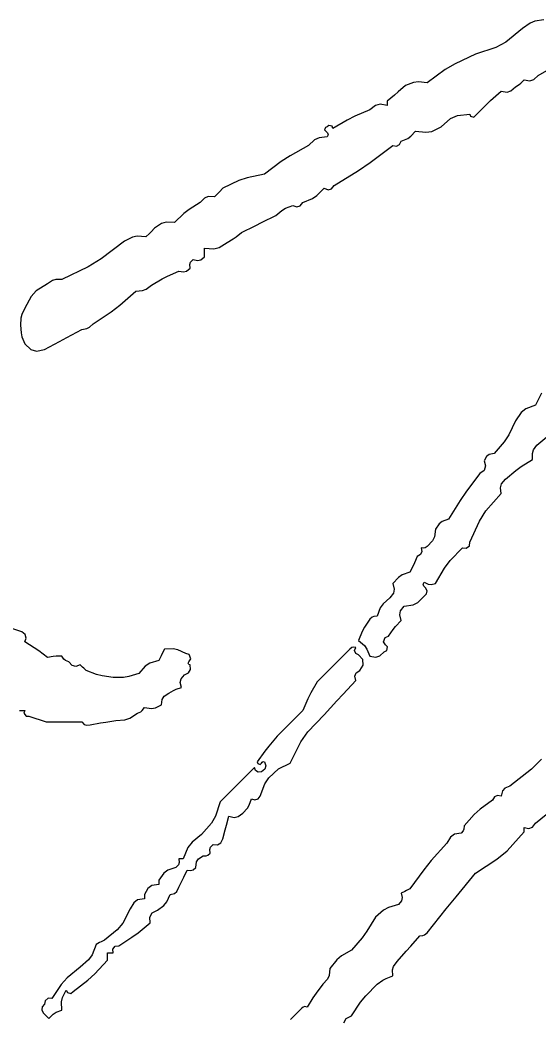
# Model space of a CAD drawing. Header units: inches. Extents: x 0 to 508000, y 0 to 738838.
# Drawn here: x 506960.8 to 507009.3, y 201163.1 to 201256.4 of the extents above; entities that cross this region are included whole.
import ezdxf

# ---------------------------------------------------------------- set-up
doc = ezdxf.new("R2010")
doc.units = ezdxf.units.IN
doc.header["$LTSCALE"] = 1000
doc.header["$MEASUREMENT"] = 0
doc.layers.get('0').update_dxf_attribs({"true_color": 0xffffff})
doc.layers.add('TK-TEXT', color=4, linetype='Continuous', true_color=0x00ffff)

# ---------------------------------------------------------------- blocks, each defined once
blk = doc.blocks.new('A$C4E5A0049')
at = {"lineweight": -3}
for p, q in [((22.8627, 15.5174), (22.8182, 15.5118)), ((22.7585, 15.4757), (22.6773, 15.4101)), ((22.7947, 15.5024), (22.7585, 15.4757)), ((22.8182, 15.5118), (22.7947, 15.5024)), ((22.6285, 15.3835), (22.5293, 15.3507)), ((22.6773, 15.4101), (22.6285, 15.3835)), ((22.5293, 15.3507), (22.4303, 15.3038)), ((22.3823, 15.2756), (22.2932, 15.2118)), ((22.4303, 15.3038), (22.3823, 15.2756)), ((22.835, 15.2465), (22.8884, 15.2773)), ((22.7506, 15.2099), (22.7655, 15.2257)), ((22.7655, 15.2257), (22.7942, 15.2217)), ((22.7942, 15.2217), (22.8131, 15.2274)), ((22.8131, 15.2274), (22.835, 15.2465)), ((22.189, 15.1979), (22.1531, 15.1671)), ((22.2282, 15.2132), (22.189, 15.1979)), ((22.2514, 15.2162), (22.2282, 15.2132)), ((22.2932, 15.2118), (22.2514, 15.2162)), ((22.702, 15.1718), (22.7238, 15.191)), ((22.7238, 15.191), (22.742, 15.2027)), ((22.742, 15.2027), (22.7506, 15.2099)), ((22.135, 15.1518), (22.0987, 15.1215)), ((22.1531, 15.1671), (22.135, 15.1518)), ((22.6029, 15.1245), (22.6544, 15.1701)), ((22.6544, 15.1701), (22.6831, 15.1662)), ((22.6831, 15.1662), (22.702, 15.1718)), ((22.0153, 15.0798), (21.941, 15.0483)), ((22.0421, 15.1013), (22.0153, 15.0798)), ((22.0649, 15.107), (22.0421, 15.1013)), ((22.0987, 15.1007), (22.0649, 15.107)), ((22.0987, 15.1215), (22.0987, 15.1132)), ((22.0987, 15.1132), (22.0987, 15.109)), ((22.0987, 15.109), (22.0987, 15.1007)), ((22.5293, 15.052), (22.5778, 15.1008)), ((22.5778, 15.1008), (22.6029, 15.1245)), ((21.941, 15.0483), (21.9046, 15.0301)), ((22.3626, 14.9965), (22.4082, 15.0369)), ((22.4082, 15.0369), (22.441, 15.0517)), ((22.441, 15.0517), (22.5015, 15.059)), ((22.5015, 15.059), (22.5055, 15.0483)), ((22.5055, 15.0483), (22.5208, 15.0444)), ((22.5208, 15.0444), (22.5293, 15.052)), ((21.7984, 14.9943), (21.7945, 14.9825)), ((21.7945, 14.9825), (21.8, 14.9756)), ((21.8069, 14.9965), (21.7984, 14.9943)), ((21.8155, 15.0041), (21.8069, 14.9965)), ((21.8308, 15.0003), (21.8155, 15.0041)), ((21.8347, 14.9895), (21.8308, 15.0003)), ((21.9046, 15.0301), (21.8347, 14.9895)), ((22.3167, 14.9751), (22.3626, 14.9965)), ((21.7455, 14.9335), (21.7166, 14.9062)), ((21.7674, 14.9436), (21.7455, 14.9335)), ((21.8069, 14.9478), (21.7674, 14.9436)), ((21.8, 14.9756), (21.8088, 14.9683)), ((21.8113, 14.9584), (21.8069, 14.9478)), ((21.8088, 14.9683), (21.8113, 14.9584)), ((22.1681, 14.927), (22.1992, 14.9406)), ((22.1992, 14.9406), (22.2142, 14.9511)), ((22.2142, 14.9511), (22.2376, 14.9756)), ((22.2376, 14.9756), (22.288, 14.9703)), ((22.288, 14.9703), (22.3167, 14.9751)), ((21.7166, 14.9062), (21.6273, 14.856)), ((22.0164, 14.8231), (22.1265, 14.9062)), ((22.1265, 14.9062), (22.1448, 14.903)), ((22.1448, 14.903), (22.1597, 14.9104)), ((22.1597, 14.9104), (22.1681, 14.927)), ((21.6273, 14.856), (21.5839, 14.828)), ((21.5839, 14.828), (21.5013, 14.7673)), ((21.9591, 14.784), (22.0164, 14.8231)), ((21.418, 14.7493), (21.3766, 14.735)), ((21.5013, 14.7673), (21.418, 14.7493)), ((21.8417, 14.7117), (21.9591, 14.784)), ((21.2999, 14.6978), (21.2832, 14.6811)), ((21.3766, 14.735), (21.2999, 14.6978)), ((21.7571, 14.6629), (21.7931, 14.6978)), ((21.7931, 14.6978), (21.8121, 14.6911)), ((21.8121, 14.6911), (21.829, 14.6959)), ((21.829, 14.6959), (21.8417, 14.7117)), ((21.2091, 14.6502), (21.1887, 14.6283)), ((21.2283, 14.6579), (21.2091, 14.6502)), ((21.2582, 14.6561), (21.2283, 14.6579)), ((21.2749, 14.6728), (21.2582, 14.6561)), ((21.2832, 14.6811), (21.2749, 14.6728)), ((21.6889, 14.6283), (21.7349, 14.6481)), ((21.7349, 14.6481), (21.7571, 14.6629)), ((21.1354, 14.5941), (21.11, 14.5744)), ((21.1887, 14.6283), (21.1354, 14.5941)), ((21.5869, 14.5901), (21.6043, 14.6003)), ((21.6043, 14.6003), (21.6402, 14.6144)), ((21.6402, 14.6144), (21.6593, 14.6077)), ((21.6593, 14.6077), (21.6762, 14.6126)), ((21.6762, 14.6126), (21.6889, 14.6283)), ((21.11, 14.5744), (21.0637, 14.5311)), ((21.4902, 14.5325), (21.5569, 14.5658)), ((21.5569, 14.5658), (21.5869, 14.5901)), ((20.9665, 14.5033), (20.9498, 14.4866)), ((21, 14.5259), (20.9665, 14.5033)), ((21.0233, 14.5326), (21, 14.5259)), ((21.0637, 14.5311), (21.0233, 14.5326)), ((21.3902, 14.4825), (21.4569, 14.5158)), ((21.4569, 14.5158), (21.4902, 14.5325)), ((20.8588, 14.4594), (20.8206, 14.4408)), ((20.8824, 14.4641), (20.8588, 14.4594)), ((20.9248, 14.4616), (20.8824, 14.4641)), ((20.9415, 14.4783), (20.9248, 14.4616)), ((20.9498, 14.4866), (20.9415, 14.4783)), ((21.3207, 14.4338), (21.3499, 14.4511)), ((21.3499, 14.4511), (21.364, 14.4609)), ((21.364, 14.4609), (21.3902, 14.4825)), ((20.8206, 14.4408), (20.7068, 14.3536)), ((21.2096, 14.3894), (21.2096, 14.4061)), ((21.2096, 14.4061), (21.2553, 14.4027)), ((21.2553, 14.4027), (21.282, 14.4094)), ((21.282, 14.4094), (21.3207, 14.4338)), ((20.7068, 14.3536), (20.6443, 14.3152)), ((21.142, 14.3377), (21.154, 14.3505)), ((21.154, 14.3505), (21.1765, 14.3461)), ((21.1765, 14.3461), (21.1918, 14.3499)), ((21.1918, 14.3499), (21.2096, 14.3644)), ((21.2096, 14.3811), (21.2096, 14.3894)), ((21.2096, 14.3644), (21.2096, 14.3811)), ((20.6443, 14.3152), (20.515, 14.2532)), ((21.1224, 14.2943), (21.1401, 14.3088)), ((21.1381, 14.3263), (21.142, 14.3377)), ((21.1401, 14.3088), (21.1381, 14.3263)), ((20.486, 14.2541), (20.4692, 14.2491)), ((20.515, 14.2532), (20.486, 14.2541)), ((20.9526, 14.2255), (21.0036, 14.2563)), ((21.0036, 14.2563), (21.0302, 14.2703)), ((21.0302, 14.2703), (21.0846, 14.2949)), ((21.0846, 14.2949), (21.107, 14.2905)), ((21.107, 14.2905), (21.1224, 14.2943)), ((20.4455, 14.2324), (20.3906, 14.198)), ((20.4692, 14.2491), (20.4455, 14.2324)), ((20.9086, 14.1997), (20.9264, 14.2062)), ((20.9264, 14.2062), (20.9526, 14.2255)), ((20.3654, 14.1713), (20.3344, 14.1143)), ((20.3906, 14.198), (20.3654, 14.1713)), ((20.7969, 14.1288), (20.8762, 14.1977)), ((20.8762, 14.1977), (20.9086, 14.1997)), ((20.3344, 14.1143), (20.3198, 14.0832)), ((20.7549, 14.0966), (20.7969, 14.1288)), ((20.3153, 14.0653), (20.3135, 14.031)), ((20.3198, 14.0832), (20.3153, 14.0653)), ((20.6678, 14.0379), (20.7549, 14.0966)), ((20.3135, 14.031), (20.3169, 13.9941)), ((20.5402, 13.9709), (20.6122, 14.0101)), ((20.6122, 14.0101), (20.6367, 14.0144)), ((20.6367, 14.0144), (20.6497, 14.0209)), ((20.6497, 14.0209), (20.6678, 14.0379)), ((20.3169, 13.9941), (20.3212, 13.9753)), ((20.3212, 13.9753), (20.3344, 13.9407)), ((20.504, 13.9515), (20.5402, 13.9709)), ((20.3344, 13.9407), (20.3639, 13.913)), ((20.3639, 13.913), (20.392, 13.905)), ((20.392, 13.905), (20.4316, 13.9129)), ((20.4316, 13.9129), (20.504, 13.9515)), ((22.8513, 13.701), (22.8211, 13.642)), ((22.7748, 13.6245), (22.7518, 13.6064)), ((22.8211, 13.642), (22.7748, 13.6245)), ((22.7518, 13.6064), (22.7238, 13.5656)), ((22.7238, 13.5656), (22.6911, 13.4967)), ((22.6911, 13.4967), (22.6695, 13.4636)), ((22.828, 13.4475), (22.8772, 13.4875)), ((22.6695, 13.4636), (22.6196, 13.4058)), ((22.8113, 13.4238), (22.828, 13.4475)), ((22.5828, 13.3919), (22.571, 13.3711)), ((22.5961, 13.4014), (22.5828, 13.3919)), ((22.6196, 13.4058), (22.5961, 13.4014)), ((22.7516, 13.3432), (22.8072, 13.378)), ((22.8063, 13.407), (22.8113, 13.4238)), ((22.8072, 13.378), (22.8063, 13.407)), ((22.571, 13.3711), (22.5782, 13.3458)), ((22.5782, 13.3458), (22.5712, 13.3245)), ((22.7249, 13.3236), (22.7516, 13.3432)), ((22.5502, 13.3086), (22.485, 13.2226)), ((22.5712, 13.3245), (22.5502, 13.3086)), ((22.6561, 13.259), (22.6752, 13.2808)), ((22.6752, 13.2808), (22.7249, 13.3236)), ((22.6504, 13.2401), (22.6561, 13.259)), ((22.6544, 13.2113), (22.6504, 13.2401)), ((22.485, 13.2226), (22.4543, 13.1779)), ((22.5799, 13.127), (22.6544, 13.2113)), ((22.4543, 13.1779), (22.3974, 13.0863)), ((22.3974, 13.0863), (22.3676, 13.0754)), ((22.548, 13.0777), (22.5799, 13.127)), ((22.3348, 13.0377), (22.3291, 13.0009)), ((22.3528, 13.0638), (22.3348, 13.0377)), ((22.3676, 13.0754), (22.3528, 13.0638)), ((22.5015, 12.9752), (22.548, 13.0777)), ((22.3291, 13.0009), (22.3192, 12.9811)), ((22.2765, 12.9448), (22.2654, 12.9474)), ((22.2654, 12.9474), (22.2686, 12.929)), ((22.2846, 12.9468), (22.2765, 12.9448)), ((22.2932, 12.9543), (22.2846, 12.9468)), ((22.3192, 12.9811), (22.2932, 12.9543)), ((22.4061, 12.8848), (22.4668, 12.9474)), ((22.4668, 12.9474), (22.4845, 12.9456)), ((22.4845, 12.9456), (22.4994, 12.9575)), ((22.4994, 12.9575), (22.5015, 12.9752)), ((22.2445, 12.9057), (22.232, 12.8746)), ((22.2611, 12.9142), (22.2445, 12.9057)), ((22.2686, 12.929), (22.2611, 12.9142)), ((22.225, 12.8593), (22.2098, 12.8293)), ((22.232, 12.8746), (22.225, 12.8593)), ((22.3348, 12.7737), (22.3789, 12.849)), ((22.3789, 12.849), (22.4061, 12.8848)), ((22.1539, 12.8029), (22.1265, 12.7737)), ((22.1723, 12.8152), (22.1539, 12.8029)), ((22.2098, 12.8293), (22.1723, 12.8152)), ((22.1265, 12.7737), (22.1336, 12.7463)), ((22.1336, 12.7463), (22.1297, 12.7268)), ((22.2749, 12.7701), (22.2793, 12.7807)), ((22.2774, 12.7602), (22.2749, 12.7701)), ((22.2862, 12.7529), (22.2774, 12.7602)), ((22.2793, 12.7807), (22.2995, 12.771)), ((22.2936, 12.7377), (22.2862, 12.7529)), ((22.2995, 12.771), (22.3129, 12.7693)), ((22.3129, 12.7693), (22.3348, 12.7737)), ((22.1126, 12.7043), (22.0797, 12.6751)), ((22.1297, 12.7268), (22.1126, 12.7043)), ((22.2484, 12.6806), (22.2793, 12.7112)), ((22.2793, 12.7112), (22.2912, 12.7232)), ((22.2912, 12.7232), (22.2936, 12.7377)), ((22.0658, 12.655), (22.0501, 12.614)), ((22.0797, 12.6751), (22.0658, 12.655)), ((22.1645, 12.6403), (22.182, 12.6626)), ((22.182, 12.6626), (22.2251, 12.6689)), ((22.2251, 12.6689), (22.2484, 12.6806)), ((22.0153, 12.6001), (21.9895, 12.5605)), ((22.0268, 12.6097), (22.0153, 12.6001)), ((22.0351, 12.613), (22.0268, 12.6097)), ((22.0501, 12.614), (22.0351, 12.613)), ((22.1606, 12.6204), (22.1645, 12.6403)), ((22.1681, 12.5931), (22.1606, 12.6204)), ((20.3205, 12.5376), (20.2676, 12.5556)), ((21.9895, 12.5605), (21.9782, 12.5394)), ((22.1278, 12.5494), (22.1405, 12.5649)), ((22.1405, 12.5649), (22.1681, 12.5931)), ((20.3363, 12.5249), (20.3205, 12.5376)), ((20.3344, 12.489), (20.3411, 12.508)), ((20.3411, 12.508), (20.3363, 12.5249)), ((21.9782, 12.5394), (21.9598, 12.4959)), ((22.0816, 12.4894), (22.0889, 12.5113)), ((22.0889, 12.5113), (22.1056, 12.5167)), ((22.1056, 12.5167), (22.1278, 12.5494)), ((20.3805, 12.461), (20.3344, 12.489)), ((20.4029, 12.4457), (20.3805, 12.461)), ((21.0151, 12.4542), (21.004, 12.432)), ((21.0576, 12.4548), (21.0151, 12.4542)), ((21.0803, 12.4502), (21.0576, 12.4548)), ((21.9181, 12.4542), (21.8542, 12.3903)), ((21.9267, 12.4618), (21.9181, 12.4542)), ((21.9347, 12.4638), (21.9267, 12.4618)), ((21.9459, 12.4612), (21.9347, 12.4638)), ((21.9404, 12.4472), (21.9459, 12.4612)), ((21.9598, 12.4959), (21.9883, 12.4711)), ((21.9883, 12.4711), (22.0006, 12.4543)), ((22.0006, 12.4543), (22.0153, 12.4195)), ((22.0917, 12.4751), (22.0816, 12.4894)), ((22.101, 12.4644), (22.0917, 12.4751)), ((22.0975, 12.4466), (22.101, 12.4644)), ((20.4455, 12.4125), (20.4029, 12.4457)), ((20.4729, 12.4178), (20.4455, 12.4125)), ((20.4871, 12.4192), (20.4729, 12.4178)), ((20.515, 12.4195), (20.4871, 12.4192)), ((20.5258, 12.4054), (20.515, 12.4195)), ((20.5336, 12.3992), (20.5258, 12.4054)), ((20.9984, 12.4209), (20.9873, 12.3987)), ((21.004, 12.432), (20.9984, 12.4209)), ((21.1193, 12.4334), (21.0803, 12.4502)), ((21.136, 12.428), (21.1193, 12.4334)), ((21.1332, 12.3917), (21.1433, 12.4061)), ((21.1433, 12.4061), (21.136, 12.428)), ((21.9462, 12.4328), (21.9404, 12.4472)), ((21.9598, 12.4264), (21.9462, 12.4328)), ((21.98, 12.4034), (21.9598, 12.4264)), ((22.0153, 12.4195), (22.0441, 12.4155)), ((22.0441, 12.4155), (22.063, 12.4212)), ((22.063, 12.4212), (22.0848, 12.4403)), ((22.0848, 12.4403), (22.0975, 12.4466)), ((20.5497, 12.3917), (20.5336, 12.3992)), ((20.565, 12.3746), (20.5497, 12.3917)), ((20.5838, 12.3699), (20.565, 12.3746)), ((20.6053, 12.3778), (20.5838, 12.3699)), ((20.6164, 12.3667), (20.6053, 12.3778)), ((20.622, 12.3611), (20.6164, 12.3667)), ((20.6331, 12.35), (20.622, 12.3611)), ((20.9208, 12.3707), (20.8901, 12.3361)), ((20.9431, 12.3851), (20.9208, 12.3707)), ((20.9873, 12.3987), (20.9431, 12.3851)), ((21.13, 12.3864), (21.1332, 12.3917)), ((21.134, 12.3785), (21.13, 12.3864)), ((21.1323, 12.3393), (21.1416, 12.3555)), ((21.1401, 12.3778), (21.134, 12.3785)), ((21.1416, 12.3555), (21.1401, 12.3778)), ((21.8222, 12.3584), (21.7583, 12.2945)), ((21.8542, 12.3903), (21.8222, 12.3584)), ((21.9667, 12.35), (21.9825, 12.3764)), ((21.9825, 12.3764), (21.98, 12.4034)), ((20.6841, 12.3307), (20.6331, 12.35)), ((20.7111, 12.3236), (20.6841, 12.3307)), ((20.765, 12.3153), (20.7111, 12.3236)), ((20.8157, 12.316), (20.765, 12.3153)), ((20.8419, 12.3204), (20.8157, 12.316)), ((20.8901, 12.3361), (20.8419, 12.3204)), ((21.0922, 12.2915), (21.0962, 12.3093)), ((21.0962, 12.3093), (21.1123, 12.3292)), ((21.1123, 12.3292), (21.1323, 12.3393)), ((21.941, 12.322), (21.9484, 12.3393)), ((21.9459, 12.3014), (21.941, 12.322)), ((21.9484, 12.3393), (21.9667, 12.35)), ((21.0594, 12.253), (21.0723, 12.2587)), ((21.0723, 12.2587), (21.0984, 12.2667)), ((21.0984, 12.2667), (21.0922, 12.2915)), ((21.7583, 12.2945), (21.7273, 12.2407)), ((21.8844, 12.2351), (21.9459, 12.3014)), ((21.0012, 12.1833), (21.0036, 12.2094)), ((21.0036, 12.2094), (21.0135, 12.2253)), ((21.0135, 12.2253), (21.0359, 12.2389)), ((21.0359, 12.2389), (21.0594, 12.253)), ((21.7133, 12.2127), (21.6889, 12.1555)), ((21.7273, 12.2407), (21.7133, 12.2127)), ((21.8538, 12.2017), (21.8844, 12.2351)), ((20.907, 12.1553), (20.9179, 12.1694)), ((20.9179, 12.1694), (20.9513, 12.1643)), ((20.9513, 12.1643), (20.9713, 12.1676)), ((20.9713, 12.1676), (21.0012, 12.1833)), ((21.7931, 12.1347), (21.8538, 12.2017)), ((20.3094, 12.1555), (20.3177, 12.1555)), ((20.3177, 12.1555), (20.3344, 12.1555)), ((20.3344, 12.1555), (20.3301, 12.1423)), ((20.3301, 12.1423), (20.3413, 12.1273)), ((20.3413, 12.1273), (20.3552, 12.1278)), ((20.3552, 12.1278), (20.3886, 12.1166)), ((20.3886, 12.1166), (20.4052, 12.1111)), ((20.8227, 12.1104), (20.846, 12.1182)), ((20.846, 12.1182), (20.8831, 12.1417)), ((20.8831, 12.1417), (20.8993, 12.1491)), ((20.8993, 12.1491), (20.907, 12.1553)), ((21.6889, 12.1555), (21.6388, 12.1055)), ((21.7129, 12.0513), (21.7931, 12.1347)), ((20.4052, 12.1111), (20.4386, 12.1)), ((20.4386, 12.1), (20.508, 12.1)), ((20.508, 12.1), (20.5428, 12.1)), ((20.5428, 12.1), (20.6122, 12.1)), ((20.6122, 12.1), (20.6248, 12.0877)), ((20.6248, 12.0877), (20.6365, 12.0838)), ((20.6365, 12.0838), (20.6539, 12.0861)), ((20.6539, 12.0861), (20.7039, 12.0944)), ((20.7039, 12.0944), (20.7289, 12.0986)), ((20.7289, 12.0986), (20.7789, 12.1069)), ((20.7789, 12.1069), (20.8227, 12.1104)), ((21.6138, 12.0805), (21.5638, 12.0305)), ((21.6388, 12.1055), (21.6138, 12.0805)), ((21.5638, 12.0305), (21.5228, 11.9822)), ((21.6781, 12.002), (21.7129, 12.0513)), ((21.5228, 11.9822), (21.5033, 11.9571)), ((21.6263, 11.8985), (21.6781, 12.002)), ((21.5033, 11.9571), (21.4666, 11.9055)), ((22.8498, 11.9184), (22.8012, 11.8698)), ((21.4527, 11.8777), (21.386, 11.811)), ((21.4589, 11.8628), (21.4527, 11.8777)), ((21.4666, 11.9055), (21.4688, 11.897)), ((21.4688, 11.897), (21.4806, 11.893)), ((21.4806, 11.893), (21.4874, 11.8985)), ((21.4874, 11.8985), (21.4904, 11.904)), ((21.5032, 11.8695), (21.4874, 11.8569)), ((21.4904, 11.904), (21.4952, 11.9063)), ((21.4952, 11.9063), (21.5013, 11.9055)), ((21.5013, 11.9055), (21.508, 11.8864)), ((21.508, 11.8864), (21.5032, 11.8695)), ((21.5232, 11.828), (21.5708, 11.8708)), ((21.5708, 11.8708), (21.593, 11.8819)), ((21.593, 11.8819), (21.6041, 11.8874)), ((21.6041, 11.8874), (21.6263, 11.8985)), ((22.8012, 11.8698), (22.696, 11.7874)), ((21.4713, 11.8553), (21.4589, 11.8628)), ((21.4874, 11.8569), (21.4713, 11.8553)), ((21.5031, 11.7986), (21.5232, 11.828)), ((21.3527, 11.7777), (21.286, 11.711)), ((21.386, 11.811), (21.3527, 11.7777)), ((21.4805, 11.7388), (21.5031, 11.7986)), ((22.6726, 11.7771), (22.6609, 11.7635)), ((22.696, 11.7874), (22.6726, 11.7771)), ((21.4273, 11.6946), (21.4388, 11.7249)), ((21.4388, 11.7249), (21.4555, 11.7195)), ((21.4555, 11.7195), (21.4704, 11.7244)), ((21.4704, 11.7244), (21.4805, 11.7388)), ((22.6212, 11.7345), (22.6127, 11.7179)), ((22.636, 11.742), (22.6212, 11.7345)), ((22.6544, 11.7388), (22.636, 11.742)), ((22.6609, 11.7635), (22.6544, 11.7388)), ((21.286, 11.711), (21.2641, 11.6409)), ((21.3971, 11.6554), (21.4185, 11.6798)), ((21.4185, 11.6798), (21.4273, 11.6946)), ((22.5515, 11.675), (22.5229, 11.6493)), ((22.6127, 11.7179), (22.5515, 11.675)), ((21.2641, 11.6409), (21.2445, 11.6061)), ((21.3166, 11.5971), (21.3277, 11.6415)), ((21.3277, 11.6415), (21.3551, 11.6344)), ((21.3551, 11.6344), (21.3746, 11.6383)), ((21.3746, 11.6383), (21.3971, 11.6554)), ((22.5229, 11.6493), (22.4738, 11.5929)), ((22.8211, 11.6068), (22.8737, 11.6481)), ((21.2445, 11.6061), (21.1957, 11.5512)), ((21.311, 11.5749), (21.3166, 11.5971)), ((22.4728, 11.578), (22.4695, 11.5697)), ((22.4738, 11.5929), (22.4728, 11.578)), ((22.7655, 11.5776), (22.7655, 11.586)), ((22.7655, 11.586), (22.7885, 11.5802)), ((22.7655, 11.5735), (22.7655, 11.5776)), ((22.7885, 11.5802), (22.8075, 11.5873)), ((22.8075, 11.5873), (22.8211, 11.6068)), ((21.1957, 11.5512), (21.1494, 11.5139)), ((21.2898, 11.5104), (21.2999, 11.5304)), ((21.2999, 11.5304), (21.311, 11.5749)), ((22.4072, 11.539), (22.3904, 11.5096)), ((22.4264, 11.5525), (22.4072, 11.539)), ((22.4599, 11.5582), (22.4264, 11.5525)), ((22.4695, 11.5697), (22.4599, 11.5582)), ((22.6827, 11.4726), (22.7655, 11.5651)), ((22.7655, 11.5651), (22.7655, 11.5735)), ((21.1293, 11.4876), (21.1054, 11.4332)), ((21.1494, 11.5139), (21.1293, 11.4876)), ((21.2354, 11.4784), (21.2392, 11.4898)), ((21.2392, 11.4898), (21.2513, 11.5026)), ((21.2513, 11.5026), (21.2736, 11.5012)), ((21.2736, 11.5012), (21.2898, 11.5104)), ((22.3904, 11.5096), (22.3142, 11.4241)), ((21.0929, 11.4332), (21.0846, 11.4332)), ((21.0846, 11.4332), (21.0865, 11.4157)), ((21.0971, 11.4332), (21.0929, 11.4332)), ((21.1054, 11.4332), (21.0971, 11.4332)), ((21.1703, 11.4176), (21.1802, 11.4335)), ((21.1802, 11.4335), (21.2026, 11.4471)), ((21.2026, 11.4471), (21.2176, 11.448)), ((21.2176, 11.448), (21.2259, 11.4513)), ((21.2259, 11.4513), (21.2374, 11.4609)), ((21.2374, 11.4609), (21.2354, 11.4784)), ((22.6338, 11.4309), (22.6827, 11.4726)), ((21.0707, 11.3915), (21.0312, 11.3782)), ((21.0827, 11.4043), (21.0707, 11.3915)), ((21.0865, 11.4157), (21.0827, 11.4043)), ((21.1551, 11.3794), (21.1679, 11.3915)), ((21.1679, 11.3915), (21.1703, 11.4176)), ((22.3142, 11.4241), (22.2779, 11.3794)), ((22.5293, 11.3637), (22.6338, 11.4309)), ((21.0111, 11.3632), (20.9873, 11.329)), ((21.0312, 11.3782), (21.0111, 11.3632)), ((21.1014, 11.3275), (21.1098, 11.3442)), ((21.1098, 11.3442), (21.1262, 11.3776)), ((21.1262, 11.3776), (21.1437, 11.3756)), ((21.1437, 11.3756), (21.1551, 11.3794)), ((22.2779, 11.3794), (22.2098, 11.2873)), ((22.4344, 11.2474), (22.5293, 11.3637)), ((20.9347, 11.289), (20.9179, 11.2595)), ((20.9539, 11.3024), (20.9347, 11.289)), ((20.9873, 11.3081), (20.9539, 11.3024)), ((20.9873, 11.329), (20.9873, 11.3206)), ((20.9873, 11.3206), (20.9873, 11.3165)), ((20.9873, 11.3165), (20.9873, 11.3081)), ((21.0755, 11.2745), (21.0846, 11.2942)), ((21.0846, 11.2942), (21.1014, 11.3275)), ((22.2098, 11.2873), (22.1937, 11.278)), ((20.9179, 11.2387), (20.8844, 11.2329)), ((20.9179, 11.2595), (20.9179, 11.2512)), ((20.9179, 11.2512), (20.9179, 11.247)), ((20.9179, 11.247), (20.9179, 11.2387)), ((21.027, 11.2233), (21.0429, 11.2595)), ((21.0429, 11.2595), (21.0639, 11.2649)), ((21.0639, 11.2649), (21.0755, 11.2745)), ((22.1853, 11.2738), (22.1681, 11.2665)), ((22.1681, 11.2665), (22.1725, 11.244)), ((22.1725, 11.244), (22.1687, 11.2286)), ((22.1937, 11.278), (22.1853, 11.2738)), ((22.3871, 11.1891), (22.4344, 11.2474)), ((20.8484, 11.19), (20.8122, 11.1199)), ((20.8652, 11.2195), (20.8484, 11.19)), ((20.8844, 11.2329), (20.8652, 11.2195)), ((20.9804, 11.1831), (21.0127, 11.2058)), ((21.0127, 11.2058), (21.027, 11.2233)), ((22.1053, 11.1964), (22.0809, 11.1826)), ((22.1542, 11.2109), (22.1053, 11.1964)), ((22.1687, 11.2286), (22.1542, 11.2109)), ((22.2932, 11.072), (22.3871, 11.1891)), ((20.9433, 11.1491), (20.9549, 11.17)), ((20.9456, 11.1206), (20.9433, 11.1491)), ((20.9549, 11.17), (20.9804, 11.1831)), ((22.0431, 11.1484), (22.0009, 11.081)), ((22.0809, 11.1826), (22.0431, 11.1484)), ((20.8122, 11.1199), (20.785, 11.0866)), ((20.8866, 11.0734), (20.9456, 11.1206)), ((20.785, 11.0866), (20.7234, 11.0372)), ((20.7928, 11.0095), (20.8559, 11.051)), ((20.8559, 11.051), (20.8866, 11.0734)), ((21.977, 11.0487), (21.925, 10.9886)), ((22.0009, 11.081), (21.977, 11.0487)), ((22.2143, 11.0078), (22.2584, 11.0581)), ((22.2584, 11.0581), (22.2734, 11.059)), ((22.2734, 11.059), (22.2817, 11.0624)), ((22.2817, 11.0624), (22.2932, 11.072)), ((20.6817, 11.0164), (20.6627, 10.9659)), ((20.6983, 11.0249), (20.6817, 11.0164)), ((20.7066, 11.0291), (20.6983, 11.0249)), ((20.7234, 11.0372), (20.7066, 11.0291)), ((20.7629, 10.9924), (20.7751, 11.0076)), ((20.7751, 11.0076), (20.7928, 11.0095)), ((22.1921, 10.9827), (22.2143, 11.0078)), ((20.6627, 10.9659), (20.6456, 10.9411)), ((20.7373, 10.9608), (20.7373, 10.9747)), ((20.7373, 10.9747), (20.7484, 10.9747)), ((20.7373, 10.9539), (20.7373, 10.9608)), ((20.7373, 10.94), (20.7373, 10.9539)), ((20.7484, 10.9747), (20.7539, 10.9747)), ((20.7539, 10.9747), (20.765, 10.9747)), ((20.765, 10.9747), (20.7629, 10.9924)), ((21.8771, 10.9613), (21.8547, 10.9419)), ((21.925, 10.9886), (21.8771, 10.9613)), ((22.1473, 10.933), (22.1921, 10.9827)), ((20.6053, 10.9053), (20.5412, 10.8531)), ((20.6456, 10.9411), (20.6053, 10.9053)), ((20.6762, 10.8732), (20.7373, 10.94)), ((21.8208, 10.8983), (21.8167, 10.865)), ((21.8547, 10.9419), (21.8208, 10.8983)), ((22.1256, 10.8926), (22.1306, 10.9093)), ((22.1306, 10.9093), (22.1473, 10.933)), ((20.5412, 10.8531), (20.5122, 10.8212)), ((20.6424, 10.8422), (20.6762, 10.8732)), ((21.8167, 10.865), (21.8085, 10.8469)), ((22.0784, 10.8421), (22.0941, 10.8506)), ((22.0941, 10.8506), (22.1265, 10.8636)), ((22.1265, 10.8636), (22.1256, 10.8926)), ((20.5122, 10.8212), (20.4664, 10.7524)), ((20.5706, 10.7872), (20.6424, 10.8422)), ((21.7861, 10.8219), (21.753, 10.7793)), ((21.8085, 10.8469), (21.7861, 10.8219)), ((21.9948, 10.7655), (22.0501, 10.8219)), ((22.0501, 10.8219), (22.0784, 10.8421)), ((20.4487, 10.7543), (20.4337, 10.7423)), ((20.4664, 10.7524), (20.4487, 10.7543)), ((20.5131, 10.7366), (20.5178, 10.7586)), ((20.5178, 10.7586), (20.5358, 10.7941)), ((20.5358, 10.7941), (20.5421, 10.7814)), ((20.5421, 10.7814), (20.5599, 10.7779)), ((20.5599, 10.7779), (20.5706, 10.7872)), ((21.7376, 10.7569), (21.7097, 10.7108)), ((21.753, 10.7793), (21.7376, 10.7569)), ((21.9694, 10.7345), (21.9948, 10.7655)), ((20.4197, 10.7127), (20.4173, 10.6982)), ((20.4316, 10.7247), (20.4197, 10.7127)), ((20.4337, 10.7423), (20.4316, 10.7247)), ((20.515, 10.6969), (20.5131, 10.7366)), ((21.6819, 10.7038), (21.6291, 10.651)), ((21.6905, 10.7114), (21.6819, 10.7038)), ((21.6985, 10.7134), (21.6905, 10.7114)), ((21.7097, 10.7108), (21.6985, 10.7134)), ((21.925, 10.6691), (21.9694, 10.7345)), ((20.4173, 10.6982), (20.4247, 10.683)), ((20.4247, 10.683), (20.4358, 10.6719)), ((20.4358, 10.6719), (20.4414, 10.6663)), ((20.4414, 10.6663), (20.4525, 10.6552)), ((20.4525, 10.6552), (20.4734, 10.6768)), ((20.4734, 10.6768), (20.487, 10.6858)), ((20.487, 10.6858), (20.515, 10.6969)), ((21.888, 10.6351), (21.8996, 10.656)), ((21.8996, 10.656), (21.925, 10.6691))]:
    blk.add_line(p, q, dxfattribs=at)
blk = doc.blocks.new('+A9S5D+9F')
at = {"layer": 'TK-TEXT', "xscale": 38.34000000000001, "yscale": 38.34000000000001}
blk.add_blockref('A$C4E5A0049', (107505.12, -5844.16), dxfattribs=at)

msp = doc.modelspace()

# ---------------------------------------------------------------- block references
at = {"xscale": 0.5, "yscale": 0.5}
msp.add_blockref('+A9S5D+9F', (452818.908, 203881.009), dxfattribs=at)

doc.saveas('drawing.dxf')
